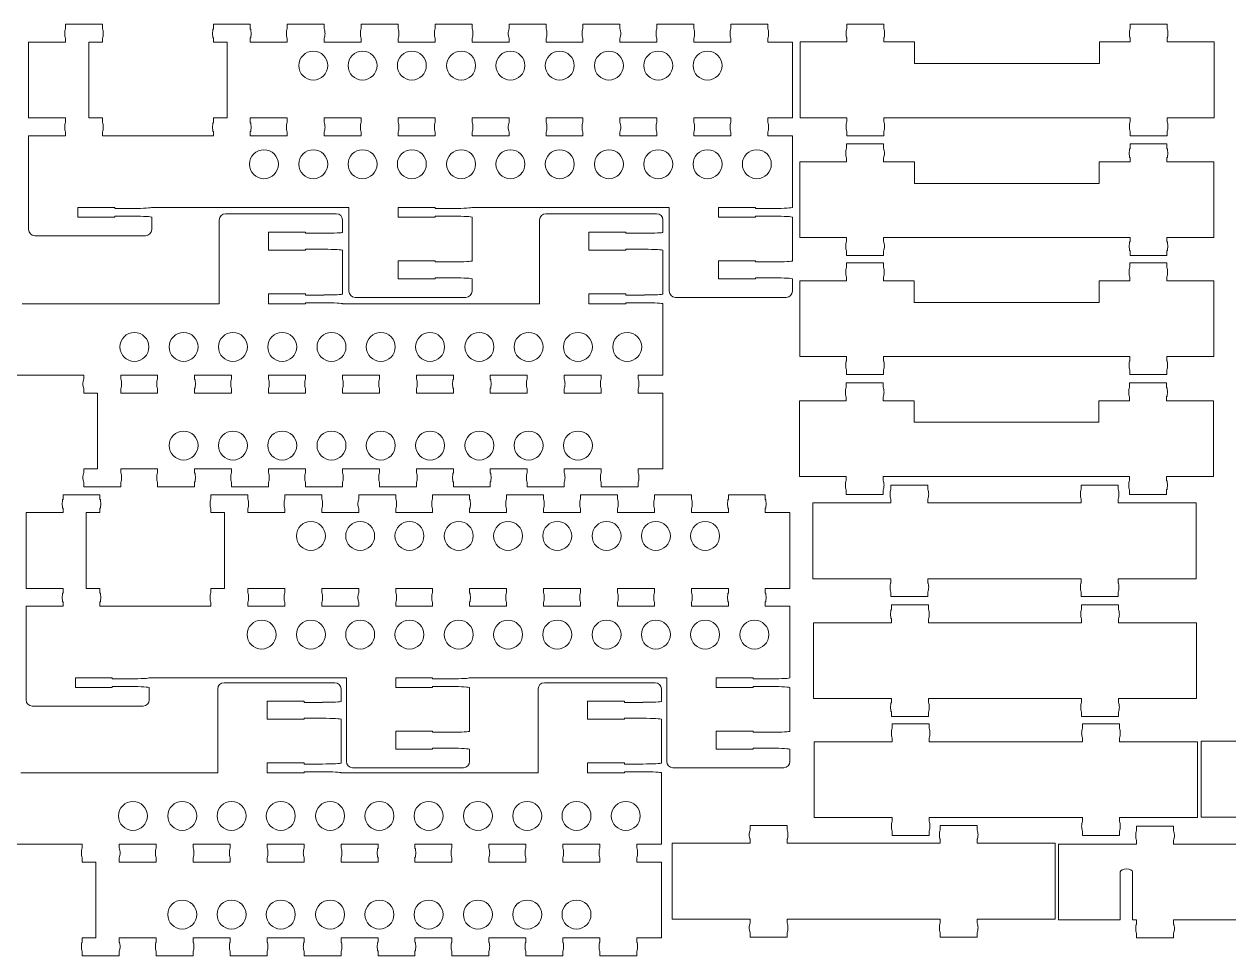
# Model space of a CAD drawing. Header units: millimetres. Extents: x 6 to 617, y 2 to 305.
# Drawn here: x 312.8 to 508.4, y 2.8 to 153.9 of the extents above; entities that cross this region are included whole.
import ezdxf

# ---------------------------------------------------------------- set-up
doc = ezdxf.new("R2010")
doc.units = ezdxf.units.MM
doc.header["$LTSCALE"] = 12.7
doc.layers.add('Visible', color=1, linetype='Continuous', lineweight=13)

msp = doc.modelspace()

# ---------------------------------------------------------------- linework, layer by layer
at = {"layer": 'Visible'}
for p, q in [((319.52, 153.16), (319.52, 153.91)), ((319.52, 153.91), (325.52, 153.91)), ((325.52, 153.16), (325.52, 153.91)), ((343.52, 153.16), (343.52, 153.91)), ((343.52, 153.91), (349.52, 153.91)), ((349.52, 153.16), (349.52, 153.91)), ((355.52, 153.16), (355.52, 153.91)), ((355.52, 153.91), (361.52, 153.91)), ((361.52, 153.16), (361.52, 153.91)), ((367.52, 153.16), (367.52, 153.91)), ((367.52, 153.91), (373.52, 153.91)), ((373.52, 153.16), (373.52, 153.91)), ((379.52, 153.16), (379.52, 153.91)), ((379.52, 153.91), (385.52, 153.91)), ((385.52, 153.16), (385.52, 153.91)), ((391.52, 153.16), (391.52, 153.91)), ((391.52, 153.91), (397.52, 153.91)), ((397.52, 153.16), (397.52, 153.91)), ((403.52, 153.16), (403.52, 153.91)), ((403.52, 153.91), (409.52, 153.91)), ((409.52, 153.16), (409.52, 153.91)), ((415.52, 153.16), (415.52, 153.91)), ((415.52, 153.91), (421.52, 153.91)), ((421.52, 153.16), (421.52, 153.91)), ((427.52, 153.16), (427.52, 153.91)), ((427.52, 153.91), (433.52, 153.91)), ((433.52, 153.16), (433.52, 153.91)), ((446.35, 153.19), (446.35, 153.94)), ((452.35, 153.94), (446.35, 153.94)), ((452.35, 153.19), (452.35, 153.94)), ((492.35, 153.19), (492.35, 153.94)), ((492.35, 153.94), (498.35, 153.94)), ((498.35, 153.19), (498.35, 153.94)), ((313.52, 151.01), (313.52, 138.71)), ((319.52, 151.01), (313.52, 151.01)), ((319.52, 151.01), (319.52, 151.66)), ((325.52, 151.01), (323.29, 151.01)), ((323.29, 138.71), (323.29, 151.01)), ((325.52, 151.01), (325.52, 151.66)), ((343.52, 151.01), (343.52, 151.66)), ((345.74, 151.01), (343.52, 151.01)), ((345.74, 138.71), (345.74, 151.01)), ((349.52, 151.01), (349.52, 151.66)), ((355.52, 151.01), (349.52, 151.01)), ((355.52, 151.01), (355.52, 151.66)), ((361.52, 151.01), (361.52, 151.66)), ((367.52, 151.01), (361.52, 151.01)), ((367.52, 151.01), (367.52, 151.66)), ((373.52, 151.01), (373.52, 151.66)), ((379.52, 151.01), (373.52, 151.01)), ((379.52, 151.01), (379.52, 151.66)), ((385.52, 151.01), (385.52, 151.66)), ((391.52, 151.01), (385.52, 151.01)), ((391.52, 151.01), (391.52, 151.66)), ((397.52, 151.01), (397.52, 151.66)), ((403.52, 151.01), (397.52, 151.01)), ((403.52, 151.01), (403.52, 151.66)), ((409.52, 151.01), (409.52, 151.66)), ((415.52, 151.01), (409.52, 151.01)), ((415.52, 151.01), (415.52, 151.66)), ((421.52, 151.01), (421.52, 151.66)), ((427.52, 151.01), (421.52, 151.01)), ((427.52, 151.01), (427.52, 151.66)), ((433.52, 151.01), (433.52, 151.66)), ((437.52, 151.01), (433.52, 151.01)), ((437.52, 151.01), (437.52, 138.71)), ((438.75, 138.74), (438.75, 151.04)), ((446.35, 151.04), (438.75, 151.04)), ((446.35, 151.04), (446.35, 151.69)), ((452.35, 151.04), (452.35, 151.69)), ((457.35, 151.04), (452.35, 151.04)), ((457.35, 151.04), (457.35, 147.54)), ((487.35, 151.04), (487.35, 147.54)), ((492.35, 151.04), (487.35, 151.04)), ((492.35, 151.04), (492.35, 151.69)), ((498.35, 151.04), (498.35, 151.69)), ((505.95, 151.04), (498.35, 151.04)), ((505.95, 138.74), (505.95, 151.04)), ((487.35, 147.54), (457.35, 147.54)), ((319.52, 138.71), (313.52, 138.71)), ((319.52, 137.96), (319.52, 138.71)), ((325.52, 138.71), (323.29, 138.71)), ((325.52, 137.96), (325.52, 138.71)), ((343.52, 137.96), (343.52, 138.71)), ((345.74, 138.71), (343.52, 138.71)), ((355.52, 138.71), (349.52, 138.71)), ((349.52, 137.96), (349.52, 138.71)), ((355.52, 137.96), (355.52, 138.71)), ((361.52, 137.96), (361.52, 138.71)), ((367.52, 138.71), (361.52, 138.71)), ((367.52, 137.96), (367.52, 138.71)), ((379.52, 138.71), (373.52, 138.71)), ((373.52, 137.96), (373.52, 138.71)), ((379.52, 137.96), (379.52, 138.71)), ((391.52, 138.71), (385.52, 138.71)), ((385.52, 137.96), (385.52, 138.71)), ((391.52, 137.96), (391.52, 138.71)), ((403.52, 138.71), (397.52, 138.71)), ((397.52, 137.96), (397.52, 138.71)), ((403.52, 137.96), (403.52, 138.71)), ((415.52, 138.71), (409.52, 138.71)), ((409.52, 137.96), (409.52, 138.71)), ((415.52, 137.96), (415.52, 138.71)), ((427.52, 138.71), (421.52, 138.71)), ((421.52, 137.96), (421.52, 138.71)), ((427.52, 137.96), (427.52, 138.71)), ((437.52, 138.71), (433.52, 138.71)), ((433.52, 137.96), (433.52, 138.71)), ((446.35, 138.74), (438.75, 138.74)), ((446.35, 138.74), (446.35, 138.09)), ((492.35, 138.74), (452.35, 138.74)), ((452.35, 138.74), (452.35, 138.09)), ((492.35, 138.74), (492.35, 138.09)), ((505.95, 138.74), (498.35, 138.74)), ((498.35, 138.74), (498.35, 138.09)), ((313.52, 135.81), (313.52, 120.61)), ((313.52, 135.81), (319.52, 135.81)), ((319.52, 135.81), (319.52, 136.46)), ((325.52, 135.81), (325.52, 136.46)), ((325.52, 135.81), (343.52, 135.81)), ((343.52, 135.81), (343.52, 136.46)), ((349.52, 135.81), (349.52, 136.46)), ((349.52, 135.81), (355.52, 135.81)), ((355.52, 135.81), (355.52, 136.46)), ((361.52, 135.81), (361.52, 136.46)), ((361.52, 135.81), (367.52, 135.81)), ((367.52, 135.81), (367.52, 136.46)), ((373.52, 135.81), (373.52, 136.46)), ((373.52, 135.81), (379.52, 135.81)), ((379.52, 135.81), (379.52, 136.46)), ((385.52, 135.81), (385.52, 136.46)), ((385.52, 135.81), (391.52, 135.81)), ((391.52, 135.81), (391.52, 136.46)), ((397.52, 135.81), (397.52, 136.46)), ((397.52, 135.81), (403.52, 135.81)), ((403.52, 135.81), (403.52, 136.46)), ((409.52, 135.81), (409.52, 136.46)), ((409.52, 135.81), (415.52, 135.81)), ((415.52, 135.81), (415.52, 136.46)), ((421.52, 135.81), (421.52, 136.46)), ((421.52, 135.81), (427.52, 135.81)), ((427.52, 135.81), (427.52, 136.46)), ((433.52, 135.81), (433.52, 136.46)), ((433.52, 135.81), (437.52, 135.81)), ((437.52, 135.81), (437.52, 124.21)), ((446.35, 136.59), (446.35, 135.84)), ((452.35, 135.84), (446.35, 135.84)), ((452.35, 136.59), (452.35, 135.84)), ((492.35, 136.59), (492.35, 135.84)), ((492.35, 135.84), (498.35, 135.84)), ((498.35, 136.59), (498.35, 135.84)), ((446.32, 133.75), (446.32, 134.5)), ((452.32, 134.5), (446.32, 134.5)), ((452.32, 133.75), (452.32, 134.5)), ((492.32, 133.75), (492.32, 134.5)), ((492.32, 134.5), (498.32, 134.5)), ((498.32, 133.75), (498.32, 134.5)), ((438.72, 119.3), (438.72, 131.6)), ((446.32, 131.6), (438.72, 131.6)), ((446.32, 131.6), (446.32, 132.25)), ((452.32, 131.6), (452.32, 132.25)), ((457.32, 131.6), (452.32, 131.6)), ((457.32, 131.6), (457.32, 128.1)), ((487.32, 131.6), (487.32, 128.1)), ((492.32, 131.6), (487.32, 131.6)), ((492.32, 131.6), (492.32, 132.25)), ((498.32, 131.6), (498.32, 132.25)), ((505.92, 131.6), (498.32, 131.6)), ((505.92, 119.3), (505.92, 131.6)), ((487.32, 128.1), (457.32, 128.1)), ((321.52, 124.21), (321.52, 122.61)), ((327.52, 124.21), (321.52, 124.21)), ((327.52, 124.03), (327.52, 124.21)), ((330.52, 124.03), (327.52, 124.03)), ((365.52, 124.21), (333.52, 124.21)), ((365.52, 124.21), (365.52, 110.61)), ((373.52, 124.21), (373.52, 122.61)), ((379.52, 124.21), (373.52, 124.21)), ((379.52, 124.03), (379.52, 124.21)), ((382.52, 124.03), (379.52, 124.03)), ((417.52, 124.21), (385.52, 124.21)), ((417.52, 124.21), (417.52, 110.61)), ((425.52, 124.21), (425.52, 122.61)), ((431.52, 124.21), (425.52, 124.21)), ((431.52, 124.03), (431.52, 124.21)), ((434.52, 124.03), (431.52, 124.03)), ((321.52, 122.61), (327.52, 122.61)), ((327.52, 122.78), (327.52, 122.61)), ((330.52, 122.78), (327.52, 122.78)), ((333.52, 122.61), (333.52, 120.61)), ((344.48, 108.57), (344.48, 122.17)), ((345.48, 123.17), (363.48, 123.17)), ((364.48, 120.17), (364.48, 122.17)), ((373.52, 122.61), (379.52, 122.61)), ((379.52, 122.78), (379.52, 122.61)), ((382.52, 122.78), (379.52, 122.78)), ((385.52, 122.61), (385.52, 115.53)), ((396.48, 108.57), (396.48, 122.17)), ((397.48, 123.17), (415.48, 123.17)), ((416.48, 120.17), (416.48, 122.17)), ((425.52, 122.61), (431.52, 122.61)), ((431.52, 122.78), (431.52, 122.61)), ((434.52, 122.78), (431.52, 122.78)), ((437.52, 122.61), (437.52, 115.53)), ((314.52, 119.61), (332.52, 119.61)), ((352.48, 120.17), (358.48, 120.17)), ((352.48, 117.25), (352.48, 120.17)), ((358.48, 120), (358.48, 120.17)), ((361.48, 120), (358.48, 120)), ((404.48, 120.17), (410.48, 120.17)), ((404.48, 117.25), (404.48, 120.17)), ((410.48, 120), (410.48, 120.17)), ((413.48, 120), (410.48, 120)), ((446.32, 119.3), (438.72, 119.3)), ((446.32, 119.3), (446.32, 118.65)), ((492.32, 119.3), (452.32, 119.3)), ((452.32, 119.3), (452.32, 118.65)), ((492.32, 119.3), (492.32, 118.65)), ((505.92, 119.3), (498.32, 119.3)), ((498.32, 119.3), (498.32, 118.65)), ((358.48, 117.41), (358.48, 117.25)), ((361.48, 117.41), (358.48, 117.41)), ((410.48, 117.41), (410.48, 117.25)), ((413.48, 117.41), (410.48, 117.41)), ((352.48, 117.25), (358.48, 117.25)), ((364.48, 110.17), (364.48, 117.25)), ((373.52, 115.53), (379.52, 115.53)), ((373.52, 115.53), (373.52, 112.61)), ((379.52, 115.36), (379.52, 115.53)), ((404.48, 117.25), (410.48, 117.25)), ((416.48, 110.17), (416.48, 117.25)), ((425.52, 115.53), (431.52, 115.53)), ((425.52, 115.53), (425.52, 112.61)), ((431.52, 115.36), (431.52, 115.53)), ((446.32, 117.15), (446.32, 116.4)), ((452.32, 116.4), (446.32, 116.4)), ((452.32, 117.15), (452.32, 116.4)), ((492.32, 117.15), (492.32, 116.4)), ((492.32, 116.4), (498.32, 116.4)), ((498.32, 117.15), (498.32, 116.4)), ((382.52, 115.36), (379.52, 115.36)), ((434.52, 115.36), (431.52, 115.36)), ((446.3, 114.44), (446.3, 115.19)), ((452.3, 115.19), (446.3, 115.19)), ((452.3, 114.44), (452.3, 115.19)), ((492.3, 114.44), (492.3, 115.19)), ((492.3, 115.19), (498.3, 115.19)), ((498.3, 114.44), (498.3, 115.19)), ((373.52, 112.61), (379.52, 112.61)), ((379.52, 112.77), (379.52, 112.61)), ((382.52, 112.77), (379.52, 112.77)), ((385.52, 112.61), (385.52, 110.61)), ((425.52, 112.61), (431.52, 112.61)), ((431.52, 112.77), (431.52, 112.61)), ((434.52, 112.77), (431.52, 112.77)), ((437.52, 112.61), (437.52, 110.61)), ((438.7, 99.99), (438.7, 112.29)), ((446.3, 112.29), (438.7, 112.29)), ((446.3, 112.29), (446.3, 112.94)), ((452.3, 112.29), (452.3, 112.94)), ((457.3, 112.29), (452.3, 112.29)), ((457.3, 112.29), (457.3, 108.79)), ((487.3, 112.29), (487.3, 108.79)), ((492.3, 112.29), (487.3, 112.29)), ((492.3, 112.29), (492.3, 112.94)), ((498.3, 112.29), (498.3, 112.94)), ((505.9, 112.29), (498.3, 112.29)), ((505.9, 99.99), (505.9, 112.29)), ((352.48, 110.17), (358.48, 110.17)), ((352.48, 108.57), (352.48, 110.17)), ((358.48, 109.99), (358.48, 110.17)), ((361.48, 109.99), (358.48, 109.99)), ((366.52, 109.61), (384.52, 109.61)), ((404.48, 110.17), (410.48, 110.17)), ((404.48, 108.57), (404.48, 110.17)), ((410.48, 109.99), (410.48, 110.17)), ((413.48, 109.99), (410.48, 109.99)), ((418.52, 109.61), (436.52, 109.61)), ((344.48, 108.57), (312.48, 108.57)), ((358.48, 108.57), (352.48, 108.57)), ((358.48, 108.74), (358.48, 108.57)), ((361.48, 108.74), (358.48, 108.74)), ((396.48, 108.57), (364.48, 108.57)), ((410.48, 108.57), (404.48, 108.57)), ((410.48, 108.74), (410.48, 108.57)), ((413.48, 108.74), (410.48, 108.74)), ((416.48, 96.97), (416.48, 108.57)), ((487.3, 108.79), (457.3, 108.79)), ((446.3, 99.99), (438.7, 99.99)), ((446.3, 99.99), (446.3, 99.34)), ((492.3, 99.99), (452.3, 99.99)), ((452.3, 99.99), (452.3, 99.34)), ((492.3, 99.99), (492.3, 99.34)), ((505.9, 99.99), (498.3, 99.99)), ((498.3, 99.99), (498.3, 99.34)), ((446.3, 97.84), (446.3, 97.09)), ((452.3, 97.84), (452.3, 97.09)), ((492.3, 97.84), (492.3, 97.09)), ((498.3, 97.84), (498.3, 97.09)), ((304.48, 96.97), (322.48, 96.97)), ((322.48, 96.97), (322.48, 96.32)), ((328.48, 96.97), (334.48, 96.97)), ((328.48, 96.97), (328.48, 96.32)), ((334.48, 96.97), (334.48, 96.32)), ((340.48, 96.97), (346.48, 96.97)), ((340.48, 96.97), (340.48, 96.32)), ((346.48, 96.97), (346.48, 96.32)), ((352.48, 96.97), (358.48, 96.97)), ((352.48, 96.97), (352.48, 96.32)), ((358.48, 96.97), (358.48, 96.32)), ((364.48, 96.97), (370.48, 96.97)), ((364.48, 96.97), (364.48, 96.32)), ((370.48, 96.97), (370.48, 96.32)), ((376.48, 96.97), (382.48, 96.97)), ((376.48, 96.97), (376.48, 96.32)), ((382.48, 96.97), (382.48, 96.32)), ((388.48, 96.97), (394.48, 96.97)), ((388.48, 96.97), (388.48, 96.32)), ((394.48, 96.97), (394.48, 96.32)), ((400.48, 96.97), (406.48, 96.97)), ((400.48, 96.97), (400.48, 96.32)), ((406.48, 96.97), (406.48, 96.32)), ((412.48, 96.97), (416.48, 96.97)), ((412.48, 96.97), (412.48, 96.32)), ((452.3, 97.09), (446.3, 97.09)), ((492.3, 97.09), (498.3, 97.09)), ((322.48, 94.82), (322.48, 94.07)), ((322.48, 94.07), (324.7, 94.07)), ((324.7, 81.77), (324.7, 94.07)), ((328.48, 94.82), (328.48, 94.07)), ((334.48, 94.07), (328.48, 94.07)), ((334.48, 94.82), (334.48, 94.07)), ((340.48, 94.82), (340.48, 94.07)), ((346.48, 94.07), (340.48, 94.07)), ((346.48, 94.82), (346.48, 94.07)), ((352.48, 94.82), (352.48, 94.07)), ((358.48, 94.07), (352.48, 94.07)), ((358.48, 94.82), (358.48, 94.07)), ((364.48, 94.82), (364.48, 94.07)), ((370.48, 94.07), (364.48, 94.07)), ((370.48, 94.82), (370.48, 94.07)), ((376.48, 94.82), (376.48, 94.07)), ((382.48, 94.07), (376.48, 94.07)), ((382.48, 94.82), (382.48, 94.07)), ((388.48, 94.82), (388.48, 94.07)), ((394.48, 94.07), (388.48, 94.07)), ((394.48, 94.82), (394.48, 94.07)), ((400.48, 94.82), (400.48, 94.07)), ((406.48, 94.07), (400.48, 94.07)), ((406.48, 94.82), (406.48, 94.07)), ((412.48, 94.82), (412.48, 94.07)), ((416.48, 94.07), (412.48, 94.07)), ((416.48, 81.77), (416.48, 94.07)), ((446.26, 95), (446.26, 95.75)), ((452.26, 95.75), (446.26, 95.75)), ((452.26, 95), (452.26, 95.75)), ((492.26, 95), (492.26, 95.75)), ((492.26, 95.75), (498.26, 95.75)), ((498.26, 95), (498.26, 95.75)), ((438.66, 80.55), (438.66, 92.85)), ((446.26, 92.85), (438.66, 92.85)), ((446.26, 92.85), (446.26, 93.5)), ((452.26, 92.85), (452.26, 93.5)), ((457.26, 92.85), (452.26, 92.85)), ((457.26, 92.85), (457.26, 89.35)), ((487.26, 92.85), (487.26, 89.35)), ((492.26, 92.85), (487.26, 92.85)), ((492.26, 92.85), (492.26, 93.5)), ((498.26, 92.85), (498.26, 93.5)), ((505.86, 92.85), (498.26, 92.85)), ((505.86, 80.55), (505.86, 92.85)), ((487.26, 89.35), (457.26, 89.35)), ((322.48, 81.77), (322.48, 81.12)), ((322.48, 81.77), (324.7, 81.77)), ((334.48, 81.77), (328.48, 81.77)), ((328.48, 81.77), (328.48, 81.12)), ((334.48, 81.77), (334.48, 81.12)), ((346.48, 81.77), (340.48, 81.77)), ((340.48, 81.77), (340.48, 81.12)), ((346.48, 81.77), (346.48, 81.12)), ((358.48, 81.77), (352.48, 81.77)), ((352.48, 81.77), (352.48, 81.12)), ((358.48, 81.77), (358.48, 81.12)), ((370.48, 81.77), (364.48, 81.77)), ((364.48, 81.77), (364.48, 81.12)), ((370.48, 81.77), (370.48, 81.12)), ((382.48, 81.77), (376.48, 81.77)), ((376.48, 81.77), (376.48, 81.12)), ((382.48, 81.77), (382.48, 81.12)), ((394.48, 81.77), (388.48, 81.77)), ((388.48, 81.77), (388.48, 81.12)), ((394.48, 81.77), (394.48, 81.12)), ((406.48, 81.77), (400.48, 81.77)), ((400.48, 81.77), (400.48, 81.12)), ((406.48, 81.77), (406.48, 81.12)), ((416.48, 81.77), (412.48, 81.77)), ((412.48, 81.77), (412.48, 81.12)), ((446.26, 80.55), (438.66, 80.55)), ((446.26, 80.55), (446.26, 79.9)), ((492.26, 80.55), (452.26, 80.55)), ((452.26, 80.55), (452.26, 79.9)), ((492.26, 80.55), (492.26, 79.9)), ((505.86, 80.55), (498.26, 80.55)), ((498.26, 80.55), (498.26, 79.9)), ((322.48, 79.62), (322.48, 78.87)), ((322.48, 78.87), (328.48, 78.87)), ((328.48, 79.62), (328.48, 78.87)), ((334.48, 79.62), (334.48, 78.87)), ((334.48, 78.87), (340.48, 78.87)), ((340.48, 79.62), (340.48, 78.87)), ((346.48, 79.62), (346.48, 78.87)), ((346.48, 78.87), (352.48, 78.87)), ((352.48, 79.62), (352.48, 78.87)), ((358.48, 79.62), (358.48, 78.87)), ((358.48, 78.87), (364.48, 78.87)), ((364.48, 79.62), (364.48, 78.87)), ((370.48, 79.62), (370.48, 78.87)), ((370.48, 78.87), (376.48, 78.87)), ((376.48, 79.62), (376.48, 78.87)), ((382.48, 79.62), (382.48, 78.87)), ((382.48, 78.87), (388.48, 78.87)), ((388.48, 79.62), (388.48, 78.87)), ((394.48, 79.62), (394.48, 78.87)), ((394.48, 78.87), (400.48, 78.87)), ((400.48, 79.62), (400.48, 78.87)), ((406.48, 79.62), (406.48, 78.87)), ((406.48, 78.87), (412.48, 78.87)), ((412.48, 79.62), (412.48, 78.87)), ((446.26, 78.4), (446.26, 77.65)), ((452.26, 78.4), (452.26, 77.65)), ((453.51, 78.42), (453.51, 79.17)), ((459.51, 79.17), (453.51, 79.17)), ((459.51, 78.42), (459.51, 79.17)), ((484.39, 78.42), (484.39, 79.17)), ((484.39, 79.17), (490.39, 79.17)), ((490.39, 78.42), (490.39, 79.17)), ((492.26, 78.4), (492.26, 77.65)), ((498.26, 78.4), (498.26, 77.65)), ((319.12, 76.85), (319.12, 77.6)), ((319.12, 77.6), (325.12, 77.6)), ((325.12, 76.85), (325.12, 77.6)), ((343.12, 76.85), (343.12, 77.6)), ((343.12, 77.6), (349.12, 77.6)), ((349.12, 76.85), (349.12, 77.6)), ((355.12, 76.85), (355.12, 77.6)), ((355.12, 77.6), (361.12, 77.6)), ((361.12, 76.85), (361.12, 77.6)), ((367.12, 76.85), (367.12, 77.6)), ((367.12, 77.6), (373.12, 77.6)), ((373.12, 76.85), (373.12, 77.6)), ((379.12, 76.85), (379.12, 77.6)), ((379.12, 77.6), (385.12, 77.6)), ((385.12, 76.85), (385.12, 77.6)), ((391.12, 76.85), (391.12, 77.6)), ((391.12, 77.6), (397.12, 77.6)), ((397.12, 76.85), (397.12, 77.6)), ((403.12, 76.85), (403.12, 77.6)), ((403.12, 77.6), (409.12, 77.6)), ((409.12, 76.85), (409.12, 77.6)), ((415.12, 76.85), (415.12, 77.6)), ((415.12, 77.6), (421.12, 77.6)), ((421.12, 76.85), (421.12, 77.6)), ((427.12, 76.85), (427.12, 77.6)), ((427.12, 77.6), (433.12, 77.6)), ((433.12, 76.85), (433.12, 77.6)), ((452.26, 77.65), (446.26, 77.65)), ((453.51, 76.27), (453.51, 76.92)), ((459.51, 76.27), (459.51, 76.92)), ((484.39, 76.27), (484.39, 76.92)), ((490.39, 76.27), (490.39, 76.92)), ((492.26, 77.65), (498.26, 77.65)), ((313.12, 74.7), (313.12, 62.4)), ((319.12, 74.7), (313.12, 74.7)), ((319.12, 74.7), (319.12, 75.35)), ((325.12, 74.7), (322.9, 74.7)), ((322.9, 62.4), (322.9, 74.7)), ((325.12, 74.7), (325.12, 75.35)), ((343.12, 74.7), (343.12, 75.35)), ((345.35, 74.7), (343.12, 74.7)), ((345.35, 62.4), (345.35, 74.7)), ((349.12, 74.7), (349.12, 75.35)), ((355.12, 74.7), (349.12, 74.7)), ((355.12, 74.7), (355.12, 75.35)), ((361.12, 74.7), (361.12, 75.35)), ((367.12, 74.7), (361.12, 74.7)), ((367.12, 74.7), (367.12, 75.35)), ((373.12, 74.7), (373.12, 75.35)), ((379.12, 74.7), (373.12, 74.7)), ((379.12, 74.7), (379.12, 75.35)), ((385.12, 74.7), (385.12, 75.35)), ((391.12, 74.7), (385.12, 74.7)), ((391.12, 74.7), (391.12, 75.35)), ((397.12, 74.7), (397.12, 75.35)), ((403.12, 74.7), (397.12, 74.7)), ((403.12, 74.7), (403.12, 75.35)), ((409.12, 74.7), (409.12, 75.35)), ((415.12, 74.7), (409.12, 74.7)), ((415.12, 74.7), (415.12, 75.35)), ((421.12, 74.7), (421.12, 75.35)), ((427.12, 74.7), (421.12, 74.7)), ((427.12, 74.7), (427.12, 75.35)), ((433.12, 74.7), (433.12, 75.35)), ((437.12, 74.7), (433.12, 74.7)), ((437.12, 74.7), (437.12, 62.4)), ((440.85, 63.97), (440.85, 76.27)), ((453.51, 76.27), (440.85, 76.27)), ((484.39, 76.27), (459.51, 76.27)), ((503.05, 76.27), (490.39, 76.27)), ((503.05, 63.97), (503.05, 76.27)), ((453.51, 63.97), (440.85, 63.97)), ((453.51, 63.97), (453.51, 63.32)), ((484.39, 63.97), (459.51, 63.97)), ((459.51, 63.97), (459.51, 63.32)), ((484.39, 63.97), (484.39, 63.32)), ((503.05, 63.97), (490.39, 63.97)), ((490.39, 63.97), (490.39, 63.32)), ((319.12, 62.4), (313.12, 62.4)), ((319.12, 61.65), (319.12, 62.4)), ((325.12, 62.4), (322.9, 62.4)), ((325.12, 61.65), (325.12, 62.4)), ((343.12, 61.65), (343.12, 62.4)), ((345.35, 62.4), (343.12, 62.4)), ((355.12, 62.4), (349.12, 62.4)), ((349.12, 61.65), (349.12, 62.4)), ((355.12, 61.65), (355.12, 62.4)), ((361.12, 61.65), (361.12, 62.4)), ((367.12, 62.4), (361.12, 62.4)), ((367.12, 61.65), (367.12, 62.4)), ((379.12, 62.4), (373.12, 62.4)), ((373.12, 61.65), (373.12, 62.4)), ((379.12, 61.65), (379.12, 62.4)), ((391.12, 62.4), (385.12, 62.4)), ((385.12, 61.65), (385.12, 62.4)), ((391.12, 61.65), (391.12, 62.4)), ((403.12, 62.4), (397.12, 62.4)), ((397.12, 61.65), (397.12, 62.4)), ((403.12, 61.65), (403.12, 62.4)), ((415.12, 62.4), (409.12, 62.4)), ((409.12, 61.65), (409.12, 62.4)), ((415.12, 61.65), (415.12, 62.4)), ((427.12, 62.4), (421.12, 62.4)), ((421.12, 61.65), (421.12, 62.4)), ((427.12, 61.65), (427.12, 62.4)), ((437.12, 62.4), (433.12, 62.4)), ((433.12, 61.65), (433.12, 62.4)), ((453.51, 61.82), (453.51, 61.07)), ((459.51, 61.07), (453.51, 61.07)), ((459.51, 61.82), (459.51, 61.07)), ((484.39, 61.82), (484.39, 61.07)), ((484.39, 61.07), (490.39, 61.07)), ((490.39, 61.82), (490.39, 61.07)), ((313.12, 59.5), (313.12, 44.3)), ((313.12, 59.5), (319.12, 59.5)), ((319.12, 59.5), (319.12, 60.15)), ((325.12, 59.5), (325.12, 60.15)), ((325.12, 59.5), (343.12, 59.5)), ((343.12, 59.5), (343.12, 60.15)), ((349.12, 59.5), (349.12, 60.15)), ((349.12, 59.5), (355.12, 59.5)), ((355.12, 59.5), (355.12, 60.15)), ((361.12, 59.5), (361.12, 60.15)), ((361.12, 59.5), (367.12, 59.5)), ((367.12, 59.5), (367.12, 60.15)), ((373.12, 59.5), (373.12, 60.15)), ((373.12, 59.5), (379.12, 59.5)), ((379.12, 59.5), (379.12, 60.15)), ((385.12, 59.5), (385.12, 60.15)), ((385.12, 59.5), (391.12, 59.5)), ((391.12, 59.5), (391.12, 60.15)), ((397.12, 59.5), (397.12, 60.15)), ((397.12, 59.5), (403.12, 59.5)), ((403.12, 59.5), (403.12, 60.15)), ((409.12, 59.5), (409.12, 60.15)), ((409.12, 59.5), (415.12, 59.5)), ((415.12, 59.5), (415.12, 60.15)), ((421.12, 59.5), (421.12, 60.15)), ((421.12, 59.5), (427.12, 59.5)), ((427.12, 59.5), (427.12, 60.15)), ((433.12, 59.5), (433.12, 60.15)), ((433.12, 59.5), (437.12, 59.5)), ((437.12, 59.5), (437.12, 47.9)), ((453.58, 58.96), (453.58, 59.71)), ((459.58, 59.71), (453.58, 59.71)), ((459.58, 58.96), (459.58, 59.71)), ((484.46, 58.96), (484.46, 59.71)), ((484.46, 59.71), (490.46, 59.71)), ((490.46, 58.96), (490.46, 59.71)), ((440.92, 44.51), (440.92, 56.81)), ((453.58, 56.81), (440.92, 56.81)), ((453.58, 56.81), (453.58, 57.46)), ((459.58, 56.81), (459.58, 57.46)), ((484.46, 56.81), (459.58, 56.81)), ((484.46, 56.81), (484.46, 57.46)), ((490.46, 56.81), (490.46, 57.46)), ((503.12, 56.81), (490.46, 56.81)), ((503.12, 44.51), (503.12, 56.81)), ((321.12, 47.9), (321.12, 46.3)), ((327.12, 47.9), (321.12, 47.9)), ((327.12, 47.72), (327.12, 47.9)), ((330.12, 47.72), (327.12, 47.72)), ((365.12, 47.9), (333.12, 47.9)), ((345.25, 47.08), (363.25, 47.08)), ((365.12, 47.9), (365.12, 34.3)), ((373.12, 47.9), (373.12, 46.3)), ((379.12, 47.9), (373.12, 47.9)), ((379.12, 47.72), (379.12, 47.9)), ((382.12, 47.72), (379.12, 47.72)), ((417.12, 47.9), (385.12, 47.9)), ((397.25, 47.08), (415.25, 47.08)), ((417.12, 47.9), (417.12, 34.3)), ((425.12, 47.9), (425.12, 46.3)), ((431.12, 47.9), (425.12, 47.9)), ((431.12, 47.72), (431.12, 47.9)), ((434.12, 47.72), (431.12, 47.72)), ((321.12, 46.3), (327.12, 46.3)), ((327.12, 46.47), (327.12, 46.3)), ((330.12, 46.47), (327.12, 46.47)), ((333.12, 46.3), (333.12, 44.3)), ((344.25, 32.48), (344.25, 46.08)), ((364.25, 44.08), (364.25, 46.08)), ((373.12, 46.3), (379.12, 46.3)), ((379.12, 46.47), (379.12, 46.3)), ((382.12, 46.47), (379.12, 46.47)), ((385.12, 46.3), (385.12, 39.22)), ((396.25, 32.48), (396.25, 46.08)), ((416.25, 44.08), (416.25, 46.08)), ((425.12, 46.3), (431.12, 46.3)), ((431.12, 46.47), (431.12, 46.3)), ((434.12, 46.47), (431.12, 46.47)), ((437.12, 46.3), (437.12, 39.22)), ((314.12, 43.3), (332.12, 43.3)), ((352.25, 44.08), (358.25, 44.08)), ((352.25, 41.16), (352.25, 44.08)), ((358.25, 43.91), (358.25, 44.08)), ((361.25, 43.91), (358.25, 43.91)), ((404.25, 44.08), (410.25, 44.08)), ((404.25, 41.16), (404.25, 44.08)), ((410.25, 43.91), (410.25, 44.08)), ((413.25, 43.91), (410.25, 43.91)), ((453.58, 44.51), (440.92, 44.51)), ((453.58, 44.51), (453.58, 43.86)), ((484.46, 44.51), (459.58, 44.51)), ((459.58, 44.51), (459.58, 43.86)), ((484.46, 44.51), (484.46, 43.86)), ((503.12, 44.51), (490.46, 44.51)), ((490.46, 44.51), (490.46, 43.86)), ((352.25, 41.16), (358.25, 41.16)), ((358.25, 41.32), (358.25, 41.16)), ((361.25, 41.32), (358.25, 41.32)), ((364.25, 34.08), (364.25, 41.16)), ((404.25, 41.16), (410.25, 41.16)), ((410.25, 41.32), (410.25, 41.16)), ((413.25, 41.32), (410.25, 41.32)), ((416.25, 34.08), (416.25, 41.16)), ((453.58, 42.36), (453.58, 41.61)), ((459.58, 41.61), (453.58, 41.61)), ((459.58, 42.36), (459.58, 41.61)), ((484.46, 42.36), (484.46, 41.61)), ((484.46, 41.61), (490.46, 41.61)), ((490.46, 42.36), (490.46, 41.61)), ((373.12, 39.22), (379.12, 39.22)), ((373.12, 39.22), (373.12, 36.3)), ((379.12, 39.05), (379.12, 39.22)), ((425.12, 39.22), (431.12, 39.22)), ((425.12, 39.22), (425.12, 36.3)), ((431.12, 39.05), (431.12, 39.22)), ((453.71, 39.67), (453.71, 40.42)), ((459.71, 40.42), (453.71, 40.42)), ((459.71, 39.67), (459.71, 40.42)), ((484.59, 39.67), (484.59, 40.42)), ((484.59, 40.42), (490.59, 40.42)), ((490.59, 39.67), (490.59, 40.42)), ((382.12, 39.05), (379.12, 39.05)), ((434.12, 39.05), (431.12, 39.05)), ((441.05, 25.22), (441.05, 37.52)), ((453.71, 37.52), (441.05, 37.52)), ((453.71, 37.52), (453.71, 38.17)), ((459.71, 37.52), (459.71, 38.17)), ((484.59, 37.52), (459.71, 37.52)), ((484.59, 37.52), (484.59, 38.17)), ((490.59, 37.52), (490.59, 38.17)), ((503.25, 37.52), (490.59, 37.52)), ((503.25, 25.22), (503.25, 37.52)), ((503.87, 25.29), (503.87, 37.59)), ((516.53, 37.59), (503.87, 37.59)), ((373.12, 36.3), (379.12, 36.3)), ((379.12, 36.46), (379.12, 36.3)), ((382.12, 36.46), (379.12, 36.46)), ((385.12, 36.3), (385.12, 34.3)), ((425.12, 36.3), (431.12, 36.3)), ((431.12, 36.46), (431.12, 36.3)), ((434.12, 36.46), (431.12, 36.46)), ((437.12, 36.3), (437.12, 34.3)), ((352.25, 34.08), (358.25, 34.08)), ((352.25, 32.48), (352.25, 34.08)), ((358.25, 33.9), (358.25, 34.08)), ((361.25, 33.9), (358.25, 33.9)), ((366.12, 33.3), (384.12, 33.3)), ((404.25, 34.08), (410.25, 34.08)), ((404.25, 32.48), (404.25, 34.08)), ((410.25, 33.9), (410.25, 34.08)), ((413.25, 33.9), (410.25, 33.9)), ((418.12, 33.3), (436.12, 33.3)), ((344.25, 32.48), (312.25, 32.48)), ((358.25, 32.48), (352.25, 32.48)), ((358.25, 32.65), (358.25, 32.48)), ((361.25, 32.65), (358.25, 32.65)), ((396.25, 32.48), (364.25, 32.48)), ((410.25, 32.48), (404.25, 32.48)), ((410.25, 32.65), (410.25, 32.48)), ((413.25, 32.65), (410.25, 32.65)), ((416.25, 20.88), (416.25, 32.48)), ((430.64, 23.19), (430.64, 23.94)), ((436.64, 23.94), (430.64, 23.94)), ((436.64, 23.19), (436.64, 23.94)), ((453.71, 25.22), (441.05, 25.22)), ((453.71, 25.22), (453.71, 24.57)), ((484.59, 25.22), (459.71, 25.22)), ((459.71, 25.22), (459.71, 24.57)), ((461.52, 23.19), (461.52, 23.94)), ((461.52, 23.94), (467.52, 23.94)), ((467.52, 23.19), (467.52, 23.94)), ((484.59, 25.22), (484.59, 24.57)), ((503.25, 25.22), (490.59, 25.22)), ((490.59, 25.22), (490.59, 24.57)), ((493.39, 23.05), (493.39, 23.8)), ((499.39, 23.8), (493.39, 23.8)), ((499.39, 23.05), (499.39, 23.8)), ((513.87, 25.29), (503.87, 25.29)), ((430.64, 21.04), (430.64, 21.69)), ((436.64, 21.04), (436.64, 21.69)), ((453.71, 23.07), (453.71, 22.32)), ((459.71, 22.32), (453.71, 22.32)), ((459.71, 23.07), (459.71, 22.32)), ((461.52, 21.04), (461.52, 21.69)), ((467.52, 21.04), (467.52, 21.69)), ((484.59, 23.07), (484.59, 22.32)), ((484.59, 22.32), (490.59, 22.32)), ((490.59, 23.07), (490.59, 22.32)), ((493.39, 20.9), (493.39, 21.55)), ((499.39, 20.9), (499.39, 21.55)), ((304.25, 20.88), (322.25, 20.88)), ((322.25, 20.88), (322.25, 20.23)), ((328.25, 20.88), (334.25, 20.88)), ((328.25, 20.88), (328.25, 20.23)), ((334.25, 20.88), (334.25, 20.23)), ((340.25, 20.88), (346.25, 20.88)), ((340.25, 20.88), (340.25, 20.23)), ((346.25, 20.88), (346.25, 20.23)), ((352.25, 20.88), (358.25, 20.88)), ((352.25, 20.88), (352.25, 20.23)), ((358.25, 20.88), (358.25, 20.23)), ((364.25, 20.88), (370.25, 20.88)), ((364.25, 20.88), (364.25, 20.23)), ((370.25, 20.88), (370.25, 20.23)), ((376.25, 20.88), (382.25, 20.88)), ((376.25, 20.88), (376.25, 20.23)), ((382.25, 20.88), (382.25, 20.23)), ((388.25, 20.88), (394.25, 20.88)), ((388.25, 20.88), (388.25, 20.23)), ((394.25, 20.88), (394.25, 20.23)), ((400.25, 20.88), (406.25, 20.88)), ((400.25, 20.88), (400.25, 20.23)), ((406.25, 20.88), (406.25, 20.23)), ((412.25, 20.88), (416.25, 20.88)), ((412.25, 20.88), (412.25, 20.23)), ((417.98, 8.74), (417.98, 21.04)), ((430.64, 21.04), (417.98, 21.04)), ((461.52, 21.04), (436.64, 21.04)), ((480.18, 21.04), (467.52, 21.04)), ((480.18, 8.74), (480.18, 21.04)), ((480.73, 8.6), (480.73, 20.9)), ((493.39, 20.9), (480.73, 20.9)), ((524.27, 20.9), (499.39, 20.9)), ((322.25, 18.73), (322.25, 17.98)), ((322.25, 17.98), (324.47, 17.98)), ((324.47, 5.68), (324.47, 17.98)), ((328.25, 18.73), (328.25, 17.98)), ((334.25, 17.98), (328.25, 17.98)), ((334.25, 18.73), (334.25, 17.98)), ((340.25, 18.73), (340.25, 17.98)), ((346.25, 17.98), (340.25, 17.98)), ((346.25, 18.73), (346.25, 17.98)), ((352.25, 18.73), (352.25, 17.98)), ((358.25, 17.98), (352.25, 17.98)), ((358.25, 18.73), (358.25, 17.98)), ((364.25, 18.73), (364.25, 17.98)), ((370.25, 17.98), (364.25, 17.98)), ((370.25, 18.73), (370.25, 17.98)), ((376.25, 18.73), (376.25, 17.98)), ((382.25, 17.98), (376.25, 17.98)), ((382.25, 18.73), (382.25, 17.98)), ((388.25, 18.73), (388.25, 17.98)), ((394.25, 17.98), (388.25, 17.98)), ((394.25, 18.73), (394.25, 17.98)), ((400.25, 18.73), (400.25, 17.98)), ((406.25, 17.98), (400.25, 17.98)), ((406.25, 18.73), (406.25, 17.98)), ((412.25, 18.73), (412.25, 17.98)), ((416.25, 17.98), (412.25, 17.98)), ((416.25, 5.68), (416.25, 17.98)), ((490.73, 8.6), (490.73, 16.4)), ((492.73, 8.6), (492.73, 16.4)), ((430.64, 8.74), (417.98, 8.74)), ((430.64, 8.74), (430.64, 8.09)), ((461.52, 8.74), (436.64, 8.74)), ((436.64, 8.74), (436.64, 8.09)), ((461.52, 8.74), (461.52, 8.09)), ((480.18, 8.74), (467.52, 8.74)), ((467.52, 8.74), (467.52, 8.09)), ((490.73, 8.6), (480.73, 8.6)), ((493.39, 8.6), (492.73, 8.6)), ((493.39, 8.6), (493.39, 7.95)), ((524.27, 8.6), (499.39, 8.6)), ((499.39, 8.6), (499.39, 7.95)), ((430.64, 6.59), (430.64, 5.84)), ((436.64, 6.59), (436.64, 5.84)), ((461.52, 6.59), (461.52, 5.84)), ((467.52, 6.59), (467.52, 5.84)), ((493.39, 6.45), (493.39, 5.7)), ((499.39, 6.45), (499.39, 5.7)), ((322.25, 5.68), (322.25, 5.03)), ((322.25, 5.68), (324.47, 5.68)), ((334.25, 5.68), (328.25, 5.68)), ((328.25, 5.68), (328.25, 5.03)), ((334.25, 5.68), (334.25, 5.03)), ((346.25, 5.68), (340.25, 5.68)), ((340.25, 5.68), (340.25, 5.03)), ((346.25, 5.68), (346.25, 5.03)), ((358.25, 5.68), (352.25, 5.68)), ((352.25, 5.68), (352.25, 5.03)), ((358.25, 5.68), (358.25, 5.03)), ((370.25, 5.68), (364.25, 5.68)), ((364.25, 5.68), (364.25, 5.03)), ((370.25, 5.68), (370.25, 5.03)), ((382.25, 5.68), (376.25, 5.68)), ((376.25, 5.68), (376.25, 5.03)), ((382.25, 5.68), (382.25, 5.03)), ((394.25, 5.68), (388.25, 5.68)), ((388.25, 5.68), (388.25, 5.03)), ((394.25, 5.68), (394.25, 5.03)), ((406.25, 5.68), (400.25, 5.68)), ((400.25, 5.68), (400.25, 5.03)), ((406.25, 5.68), (406.25, 5.03)), ((416.25, 5.68), (412.25, 5.68)), ((412.25, 5.68), (412.25, 5.03)), ((436.64, 5.84), (430.64, 5.84)), ((461.52, 5.84), (467.52, 5.84)), ((499.39, 5.7), (493.39, 5.7)), ((322.25, 3.53), (322.25, 2.78)), ((322.25, 2.78), (328.25, 2.78)), ((328.25, 3.53), (328.25, 2.78)), ((334.25, 3.53), (334.25, 2.78)), ((334.25, 2.78), (340.25, 2.78)), ((340.25, 3.53), (340.25, 2.78)), ((346.25, 3.53), (346.25, 2.78)), ((346.25, 2.78), (352.25, 2.78)), ((352.25, 3.53), (352.25, 2.78)), ((358.25, 3.53), (358.25, 2.78)), ((358.25, 2.78), (364.25, 2.78)), ((364.25, 3.53), (364.25, 2.78)), ((370.25, 3.53), (370.25, 2.78)), ((370.25, 2.78), (376.25, 2.78)), ((376.25, 3.53), (376.25, 2.78)), ((382.25, 3.53), (382.25, 2.78)), ((382.25, 2.78), (388.25, 2.78)), ((388.25, 3.53), (388.25, 2.78)), ((394.25, 3.53), (394.25, 2.78)), ((394.25, 2.78), (400.25, 2.78)), ((400.25, 3.53), (400.25, 2.78)), ((406.25, 3.53), (406.25, 2.78)), ((406.25, 2.78), (412.25, 2.78)), ((412.25, 3.53), (412.25, 2.78))]:
    msp.add_line(p, q, dxfattribs=at)
for centre in [(359.74, 147.21), (367.74, 147.21), (375.74, 147.21), (383.74, 147.21), (391.74, 147.21), (399.74, 147.21), (407.74, 147.21), (415.74, 147.21), (423.74, 147.21), (351.74, 131.21), (359.74, 131.21), (367.74, 131.21), (375.74, 131.21), (383.74, 131.21), (391.74, 131.21), (399.74, 131.21), (407.74, 131.21), (415.74, 131.21), (423.74, 131.21), (431.74, 131.21), (330.7, 101.57), (338.7, 101.57), (346.7, 101.57), (354.7, 101.57), (362.7, 101.57), (370.7, 101.57), (378.7, 101.57), (386.7, 101.57), (394.7, 101.57), (402.7, 101.57), (410.7, 101.57), (338.7, 85.57), (346.7, 85.57), (354.7, 85.57), (362.7, 85.57), (370.7, 85.57), (378.7, 85.57), (386.7, 85.57), (394.7, 85.57), (402.7, 85.57), (359.35, 70.9), (367.35, 70.9), (375.35, 70.9), (383.35, 70.9), (391.35, 70.9), (399.35, 70.9), (407.35, 70.9), (415.35, 70.9), (423.35, 70.9), (351.35, 54.9), (359.35, 54.9), (367.35, 54.9), (375.35, 54.9), (383.35, 54.9), (391.35, 54.9), (399.35, 54.9), (407.35, 54.9), (415.35, 54.9), (423.35, 54.9), (431.35, 54.9), (330.47, 25.48), (338.47, 25.48), (346.47, 25.48), (354.47, 25.48), (362.47, 25.48), (370.47, 25.48), (378.47, 25.48), (386.47, 25.48), (394.47, 25.48), (402.47, 25.48), (410.47, 25.48), (338.47, 9.48), (346.47, 9.48), (354.47, 9.48), (362.47, 9.48), (370.47, 9.48), (378.47, 9.48), (386.47, 9.48), (394.47, 9.48), (402.47, 9.48)]:
    msp.add_circle(centre, 2.35, dxfattribs=at)
for centre, start, end in [((345.48, 122.17), 90, 180), ((363.48, 122.17), 0, 90), ((397.48, 122.17), 90, 180), ((415.48, 122.17), 0, 90), ((314.52, 120.61), 180, 270), ((332.52, 120.61), 270, 0), ((366.52, 110.61), 180, 270), ((384.52, 110.61), 270, 0), ((418.52, 110.61), 180, 270), ((436.52, 110.61), 270, 0), ((345.25, 46.08), 90, 180), ((363.25, 46.08), 0, 90), ((397.25, 46.08), 90, 180), ((415.25, 46.08), 0, 90), ((314.12, 44.3), 180, 270), ((332.12, 44.3), 270, 0), ((366.12, 34.3), 180, 270), ((384.12, 34.3), 270, 0), ((418.12, 34.3), 180, 270), ((436.12, 34.3), 270, 0)]:
    msp.add_arc(centre, 1, start, end, dxfattribs=at)
for centre, major_axis, ratio, start_param, end_param in [((319.52, 152.41), (0, 0.75), 0.166667, 0, 3.141593), ((325.52, 152.41), (0, -0.75), 0.166667, 0, 3.141593), ((343.52, 152.41), (0, 0.75), 0.166667, 0, 3.141593), ((349.52, 152.41), (0, -0.75), 0.166667, 0, 3.141593), ((355.52, 152.41), (0, 0.75), 0.166667, 0, 3.141593), ((361.52, 152.41), (0, -0.75), 0.166667, 0, 3.141593), ((367.52, 152.41), (0, 0.75), 0.166667, 0, 3.141593), ((373.52, 152.41), (0, -0.75), 0.166667, 0, 3.141593), ((379.52, 152.41), (0, 0.75), 0.166667, 0, 3.141593), ((385.52, 152.41), (0, -0.75), 0.166667, 0, 3.141593), ((391.52, 152.41), (0, 0.75), 0.166667, 0, 3.141593), ((397.52, 152.41), (0, -0.75), 0.166667, 0, 3.141593), ((403.52, 152.41), (0, 0.75), 0.166667, 0, 3.141593), ((409.52, 152.41), (0, -0.75), 0.166667, 0, 3.141593), ((415.52, 152.41), (0, 0.75), 0.166667, 0, 3.141593), ((421.52, 152.41), (0, -0.75), 0.166667, 0, 3.141593), ((427.52, 152.41), (0, 0.75), 0.166667, 0, 3.141593), ((433.52, 152.41), (0, -0.75), 0.166667, 0, 3.141593), ((446.35, 152.44), (0, 0.75), 0.166667, 0, 3.141593), ((452.35, 152.44), (0, -0.75), 0.166667, 0, 3.141593), ((492.35, 152.44), (0, 0.75), 0.166667, 0, 3.141593), ((498.35, 152.44), (0, -0.75), 0.166667, 0, 3.141593), ((319.52, 137.21), (0, 0.75), 0.166667, 0, 3.141593), ((325.52, 137.21), (0, -0.75), 0.166667, 0, 3.141593), ((343.52, 137.21), (0, 0.75), 0.166667, 0, 3.141593), ((349.52, 137.21), (0, -0.75), 0.166667, 0, 3.141593), ((355.52, 137.21), (0, 0.75), 0.166667, 0, 3.141593), ((361.52, 137.21), (0, -0.75), 0.166667, 0, 3.141593), ((367.52, 137.21), (0, 0.75), 0.166667, 0, 3.141593), ((373.52, 137.21), (0, -0.75), 0.166667, 0, 3.141593), ((379.52, 137.21), (0, 0.75), 0.166667, 0, 3.141593), ((385.52, 137.21), (0, -0.75), 0.166667, 0, 3.141593), ((391.52, 137.21), (0, 0.75), 0.166667, 0, 3.141593), ((397.52, 137.21), (0, -0.75), 0.166667, 0, 3.141593), ((403.52, 137.21), (0, 0.75), 0.166667, 0, 3.141593), ((409.52, 137.21), (0, -0.75), 0.166667, 0, 3.141593), ((415.52, 137.21), (0, 0.75), 0.166667, 0, 3.141593), ((421.52, 137.21), (0, -0.75), 0.166667, 0, 3.141593), ((427.52, 137.21), (0, 0.75), 0.166667, 0, 3.141593), ((433.52, 137.21), (0, -0.75), 0.166667, 0, 3.141593), ((446.35, 137.34), (0, 0.75), 0.166667, 0, 3.141593), ((452.35, 137.34), (0, -0.75), 0.166667, 0, 3.141593), ((492.35, 137.34), (0, 0.75), 0.166667, 0, 3.141593), ((498.35, 137.34), (0, -0.75), 0.166667, 0, 3.141593), ((446.32, 133), (0, 0.75), 0.166667, 0, 3.141593), ((452.32, 133), (0, -0.75), 0.166667, 0, 3.141593), ((492.32, 133), (0, 0.75), 0.166667, 0, 3.141593), ((498.32, 133), (0, -0.75), 0.166667, 0, 3.141593), ((330.52, 124.21), (3, 0), 0.058333, 4.712389, 6.283185), ((382.52, 124.21), (3, 0), 0.058333, 4.712389, 6.283185), ((434.52, 124.21), (3, 0), 0.058333, 4.712389, 6.283185), ((330.52, 122.61), (-3, 0), 0.058333, 3.141593, 4.712389), ((382.52, 122.61), (-3, 0), 0.058333, 3.141593, 4.712389), ((434.52, 122.61), (-3, 0), 0.058333, 3.141593, 4.712389), ((446.32, 117.9), (0, 0.75), 0.166667, 0, 3.141593), ((452.32, 117.9), (0, -0.75), 0.166667, 0, 3.141593), ((492.32, 117.9), (0, 0.75), 0.166667, 0, 3.141593), ((498.32, 117.9), (0, -0.75), 0.166667, 0, 3.141593), ((382.52, 115.53), (3, 0), 0.055, 4.712389, 6.283185), ((434.52, 115.53), (3, 0), 0.055, 4.712389, 6.283185), ((446.3, 113.69), (0, 0.75), 0.166667, 0, 3.141593), ((452.3, 113.69), (0, -0.75), 0.166667, 0, 3.141593), ((492.3, 113.69), (0, 0.75), 0.166667, 0, 3.141593), ((498.3, 113.69), (0, -0.75), 0.166667, 0, 3.141593), ((382.52, 112.61), (-3, 0), 0.055, 3.141593, 4.712389), ((434.52, 112.61), (-3, 0), 0.055, 3.141593, 4.712389), ((446.3, 98.59), (0, 0.75), 0.166667, 0, 3.141593), ((452.3, 98.59), (0, -0.75), 0.166667, 0, 3.141593), ((492.3, 98.59), (0, 0.75), 0.166667, 0, 3.141593), ((498.3, 98.59), (0, -0.75), 0.166667, 0, 3.141593), ((446.26, 94.25), (0, 0.75), 0.166667, 0, 3.141593), ((452.26, 94.25), (0, -0.75), 0.166667, 0, 3.141593), ((492.26, 94.25), (0, 0.75), 0.166667, 0, 3.141593), ((498.26, 94.25), (0, -0.75), 0.166667, 0, 3.141593), ((446.26, 79.15), (0, 0.75), 0.166667, 0, 3.141593), ((452.26, 79.15), (0, -0.75), 0.166667, 0, 3.141593), ((453.51, 77.67), (0, 0.75), 0.166667, 0, 3.141593), ((459.51, 77.67), (0, -0.75), 0.166667, 0, 3.141593), ((484.39, 77.67), (0, 0.75), 0.166667, 0, 3.141593), ((490.39, 77.67), (0, -0.75), 0.166667, 0, 3.141593), ((492.26, 79.15), (0, 0.75), 0.166667, 0, 3.141593), ((498.26, 79.15), (0, -0.75), 0.166667, 0, 3.141593), ((319.12, 76.1), (0, 0.75), 0.166667, 0, 3.141593), ((325.12, 76.1), (0, -0.75), 0.166667, 0, 3.141593), ((343.12, 76.1), (0, 0.75), 0.166667, 0, 3.141593), ((349.12, 76.1), (0, -0.75), 0.166667, 0, 3.141593), ((355.12, 76.1), (0, 0.75), 0.166667, 0, 3.141593), ((361.12, 76.1), (0, -0.75), 0.166667, 0, 3.141593), ((367.12, 76.1), (0, 0.75), 0.166667, 0, 3.141593), ((373.12, 76.1), (0, -0.75), 0.166667, 0, 3.141593), ((379.12, 76.1), (0, 0.75), 0.166667, 0, 3.141593), ((385.12, 76.1), (0, -0.75), 0.166667, 0, 3.141593), ((391.12, 76.1), (0, 0.75), 0.166667, 0, 3.141593), ((397.12, 76.1), (0, -0.75), 0.166667, 0, 3.141593), ((403.12, 76.1), (0, 0.75), 0.166667, 0, 3.141593), ((409.12, 76.1), (0, -0.75), 0.166667, 0, 3.141593), ((415.12, 76.1), (0, 0.75), 0.166667, 0, 3.141593), ((421.12, 76.1), (0, -0.75), 0.166667, 0, 3.141593), ((427.12, 76.1), (0, 0.75), 0.166667, 0, 3.141593), ((433.12, 76.1), (0, -0.75), 0.166667, 0, 3.141593), ((453.51, 62.57), (0, 0.75), 0.166667, 0, 3.141593), ((459.51, 62.57), (0, -0.75), 0.166667, 0, 3.141593), ((484.39, 62.57), (0, 0.75), 0.166667, 0, 3.141593), ((490.39, 62.57), (0, -0.75), 0.166667, 0, 3.141593), ((319.12, 60.9), (0, 0.75), 0.166667, 0, 3.141593), ((325.12, 60.9), (0, -0.75), 0.166667, 0, 3.141593), ((343.12, 60.9), (0, 0.75), 0.166667, 0, 3.141593), ((349.12, 60.9), (0, -0.75), 0.166667, 0, 3.141593), ((355.12, 60.9), (0, 0.75), 0.166667, 0, 3.141593), ((361.12, 60.9), (0, -0.75), 0.166667, 0, 3.141593), ((367.12, 60.9), (0, 0.75), 0.166667, 0, 3.141593), ((373.12, 60.9), (0, -0.75), 0.166667, 0, 3.141593), ((379.12, 60.9), (0, 0.75), 0.166667, 0, 3.141593), ((385.12, 60.9), (0, -0.75), 0.166667, 0, 3.141593), ((391.12, 60.9), (0, 0.75), 0.166667, 0, 3.141593), ((397.12, 60.9), (0, -0.75), 0.166667, 0, 3.141593), ((403.12, 60.9), (0, 0.75), 0.166667, 0, 3.141593), ((409.12, 60.9), (0, -0.75), 0.166667, 0, 3.141593), ((415.12, 60.9), (0, 0.75), 0.166667, 0, 3.141593), ((421.12, 60.9), (0, -0.75), 0.166667, 0, 3.141593), ((427.12, 60.9), (0, 0.75), 0.166667, 0, 3.141593), ((433.12, 60.9), (0, -0.75), 0.166667, 0, 3.141593), ((453.58, 58.21), (0, 0.75), 0.166667, 0, 3.141593), ((459.58, 58.21), (0, -0.75), 0.166667, 0, 3.141593), ((484.46, 58.21), (0, 0.75), 0.166667, 0, 3.141593), ((490.46, 58.21), (0, -0.75), 0.166667, 0, 3.141593), ((330.12, 47.9), (3, 0), 0.058333, 4.712389, 6.283185), ((382.12, 47.9), (3, 0), 0.058333, 4.712389, 6.283185), ((434.12, 47.9), (3, 0), 0.058333, 4.712389, 6.283185), ((330.12, 46.3), (-3, 0), 0.058333, 3.141593, 4.712389), ((382.12, 46.3), (-3, 0), 0.058333, 3.141593, 4.712389), ((434.12, 46.3), (-3, 0), 0.058333, 3.141593, 4.712389), ((453.58, 43.11), (0, 0.75), 0.166667, 0, 3.141593), ((459.58, 43.11), (0, -0.75), 0.166667, 0, 3.141593), ((484.46, 43.11), (0, 0.75), 0.166667, 0, 3.141593), ((490.46, 43.11), (0, -0.75), 0.166667, 0, 3.141593), ((382.12, 39.22), (3, 0), 0.055, 4.712389, 6.283185), ((434.12, 39.22), (3, 0), 0.055, 4.712389, 6.283185), ((453.71, 38.92), (0, 0.75), 0.166667, 0, 3.141593), ((459.71, 38.92), (0, -0.75), 0.166667, 0, 3.141593), ((484.59, 38.92), (0, 0.75), 0.166667, 0, 3.141593), ((490.59, 38.92), (0, -0.75), 0.166667, 0, 3.141593), ((382.12, 36.3), (-3, 0), 0.055, 3.141593, 4.712389), ((434.12, 36.3), (-3, 0), 0.055, 3.141593, 4.712389), ((453.71, 23.82), (0, 0.75), 0.166667, 0, 3.141593), ((459.71, 23.82), (0, -0.75), 0.166667, 0, 3.141593), ((484.59, 23.82), (0, 0.75), 0.166667, 0, 3.141593), ((490.59, 23.82), (0, -0.75), 0.166667, 0, 3.141593), ((430.64, 22.44), (0, 0.75), 0.166667, 0, 3.141593), ((436.64, 22.44), (0, -0.75), 0.166667, 0, 3.141593), ((461.52, 22.44), (0, 0.75), 0.166667, 0, 3.141593), ((467.52, 22.44), (0, -0.75), 0.166667, 0, 3.141593), ((493.39, 22.3), (0, 0.75), 0.166667, 0, 3.141593), ((499.39, 22.3), (0, -0.75), 0.166667, 0, 3.141593), ((491.73, 16.4), (-1, 0), 0.5, 3.141593, 6.283185), ((430.64, 7.34), (0, 0.75), 0.166667, 0, 3.141593), ((436.64, 7.34), (0, -0.75), 0.166667, 0, 3.141593), ((461.52, 7.34), (0, 0.75), 0.166667, 0, 3.141593), ((467.52, 7.34), (0, -0.75), 0.166667, 0, 3.141593), ((493.39, 7.2), (0, 0.75), 0.166667, 0, 3.141593), ((499.39, 7.2), (0, -0.75), 0.166667, 0, 3.141593)]:
    msp.add_ellipse(centre, major_axis=major_axis, ratio=ratio, start_param=start_param, end_param=end_param, dxfattribs=at)
at = {"layer": 'Visible', "extrusion": (1.49976e-32, 1.22465e-16, -1)}
for centre, major_axis, ratio, start_param, end_param in [((361.48, 120.17), (-3, 0), 0.055, 3.141593, 4.712389), ((413.48, 120.17), (-3, 0), 0.055, 3.141593, 4.712389), ((361.48, 117.25), (3, 0), 0.055, 4.712389, 6.283185), ((413.48, 117.25), (3, 0), 0.055, 4.712389, 6.283185), ((361.48, 110.17), (-3, 0), 0.058333, 3.141593, 4.712389), ((413.48, 110.17), (-3, 0), 0.058333, 3.141593, 4.712389), ((361.48, 108.57), (3, 0), 0.058333, 4.712389, 6.283185), ((413.48, 108.57), (3, 0), 0.058333, 4.712389, 6.283185), ((322.48, 95.57), (0, -0.75), 0.166667, 0, 3.141593), ((328.48, 95.57), (0, 0.75), 0.166667, 0, 3.141593), ((334.48, 95.57), (0, -0.75), 0.166667, 0, 3.141593), ((340.48, 95.57), (0, 0.75), 0.166667, 0, 3.141593), ((346.48, 95.57), (0, -0.75), 0.166667, 0, 3.141593), ((352.48, 95.57), (0, 0.75), 0.166667, 0, 3.141593), ((358.48, 95.57), (0, -0.75), 0.166667, 0, 3.141593), ((364.48, 95.57), (0, 0.75), 0.166667, 0, 3.141593), ((370.48, 95.57), (0, -0.75), 0.166667, 0, 3.141593), ((376.48, 95.57), (0, 0.75), 0.166667, 0, 3.141593), ((382.48, 95.57), (0, -0.75), 0.166667, 0, 3.141593), ((388.48, 95.57), (0, 0.75), 0.166667, 0, 3.141593), ((394.48, 95.57), (0, -0.75), 0.166667, 0, 3.141593), ((400.48, 95.57), (0, 0.75), 0.166667, 0, 3.141593), ((406.48, 95.57), (0, -0.75), 0.166667, 0, 3.141593), ((412.48, 95.57), (0, 0.75), 0.166667, 0, 3.141593), ((322.48, 80.37), (0, -0.75), 0.166667, 0, 3.141593), ((328.48, 80.37), (0, 0.75), 0.166667, 0, 3.141593), ((334.48, 80.37), (0, -0.75), 0.166667, 0, 3.141593), ((340.48, 80.37), (0, 0.75), 0.166667, 0, 3.141593), ((346.48, 80.37), (0, -0.75), 0.166667, 0, 3.141593), ((352.48, 80.37), (0, 0.75), 0.166667, 0, 3.141593), ((358.48, 80.37), (0, -0.75), 0.166667, 0, 3.141593), ((364.48, 80.37), (0, 0.75), 0.166667, 0, 3.141593), ((370.48, 80.37), (0, -0.75), 0.166667, 0, 3.141593), ((376.48, 80.37), (0, 0.75), 0.166667, 0, 3.141593), ((382.48, 80.37), (0, -0.75), 0.166667, 0, 3.141593), ((388.48, 80.37), (0, 0.75), 0.166667, 0, 3.141593), ((394.48, 80.37), (0, -0.75), 0.166667, 0, 3.141593), ((400.48, 80.37), (0, 0.75), 0.166667, 0, 3.141593), ((406.48, 80.37), (0, -0.75), 0.166667, 0, 3.141593), ((412.48, 80.37), (0, 0.75), 0.166667, 0, 3.141593), ((361.25, 44.08), (-3, 0), 0.055, 3.141593, 4.712389), ((413.25, 44.08), (-3, 0), 0.055, 3.141593, 4.712389), ((361.25, 41.16), (3, 0), 0.055, 4.712389, 6.283185), ((413.25, 41.16), (3, 0), 0.055, 4.712389, 6.283185), ((361.25, 34.08), (-3, 0), 0.058333, 3.141593, 4.712389), ((413.25, 34.08), (-3, 0), 0.058333, 3.141593, 4.712389), ((361.25, 32.48), (3, 0), 0.058333, 4.712389, 6.283185), ((413.25, 32.48), (3, 0), 0.058333, 4.712389, 6.283185), ((322.25, 19.48), (0, -0.75), 0.166667, 0, 3.141593), ((328.25, 19.48), (0, 0.75), 0.166667, 0, 3.141593), ((334.25, 19.48), (0, -0.75), 0.166667, 0, 3.141593), ((340.25, 19.48), (0, 0.75), 0.166667, 0, 3.141593), ((346.25, 19.48), (0, -0.75), 0.166667, 0, 3.141593), ((352.25, 19.48), (0, 0.75), 0.166667, 0, 3.141593), ((358.25, 19.48), (0, -0.75), 0.166667, 0, 3.141593), ((364.25, 19.48), (0, 0.75), 0.166667, 0, 3.141593), ((370.25, 19.48), (0, -0.75), 0.166667, 0, 3.141593), ((376.25, 19.48), (0, 0.75), 0.166667, 0, 3.141593), ((382.25, 19.48), (0, -0.75), 0.166667, 0, 3.141593), ((388.25, 19.48), (0, 0.75), 0.166667, 0, 3.141593), ((394.25, 19.48), (0, -0.75), 0.166667, 0, 3.141593), ((400.25, 19.48), (0, 0.75), 0.166667, 0, 3.141593), ((406.25, 19.48), (0, -0.75), 0.166667, 0, 3.141593), ((412.25, 19.48), (0, 0.75), 0.166667, 0, 3.141593), ((322.25, 4.28), (0, -0.75), 0.166667, 0, 3.141593), ((328.25, 4.28), (0, 0.75), 0.166667, 0, 3.141593), ((334.25, 4.28), (0, -0.75), 0.166667, 0, 3.141593), ((340.25, 4.28), (0, 0.75), 0.166667, 0, 3.141593), ((346.25, 4.28), (0, -0.75), 0.166667, 0, 3.141593), ((352.25, 4.28), (0, 0.75), 0.166667, 0, 3.141593), ((358.25, 4.28), (0, -0.75), 0.166667, 0, 3.141593), ((364.25, 4.28), (0, 0.75), 0.166667, 0, 3.141593), ((370.25, 4.28), (0, -0.75), 0.166667, 0, 3.141593), ((376.25, 4.28), (0, 0.75), 0.166667, 0, 3.141593), ((382.25, 4.28), (0, -0.75), 0.166667, 0, 3.141593), ((388.25, 4.28), (0, 0.75), 0.166667, 0, 3.141593), ((394.25, 4.28), (0, -0.75), 0.166667, 0, 3.141593), ((400.25, 4.28), (0, 0.75), 0.166667, 0, 3.141593), ((406.25, 4.28), (0, -0.75), 0.166667, 0, 3.141593), ((412.25, 4.28), (0, 0.75), 0.166667, 0, 3.141593)]:
    msp.add_ellipse(centre, major_axis=major_axis, ratio=ratio, start_param=start_param, end_param=end_param, dxfattribs=at)

doc.saveas('drawing.dxf')
